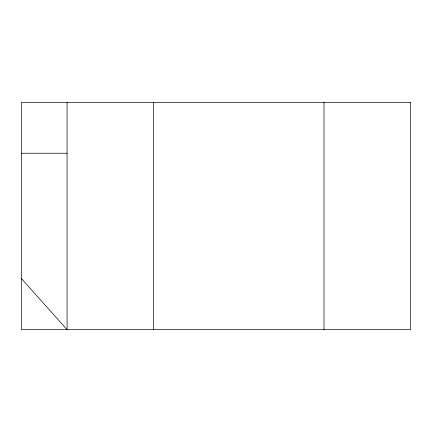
<?xml version="1.0" encoding="UTF-8"?>
<svg xmlns="http://www.w3.org/2000/svg" width="432" height="432" viewBox="0 0 432 432"><rect width="100%" height="100%" fill="white"/><g stroke="black" fill="none" stroke-linecap="round" stroke-linejoin="round"><path stroke-width="0.65" d="M21.6 153.236L67.073 153.236M21.6 278.764L67.073 329.686L67.073 102.314M324 102.314L324 329.686M153.473 102.314L153.473 329.686M410.4 102.314L21.6 102.314L21.6 329.686L410.4 329.686L410.4 102.314"/></g></svg>
